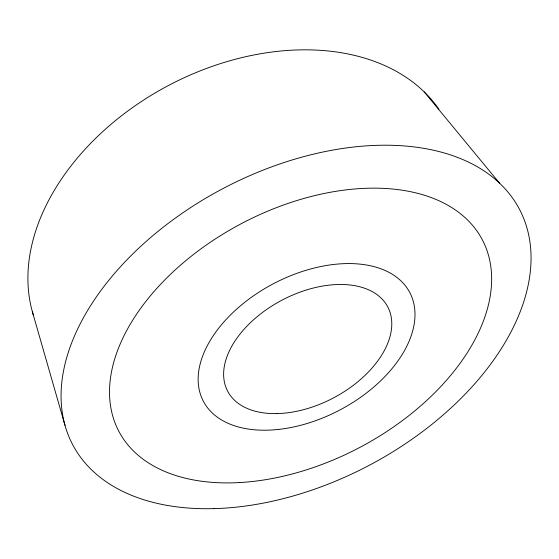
<?xml version="1.0" encoding="UTF-8"?>
<svg xmlns="http://www.w3.org/2000/svg" width="559" height="559" viewBox="0 0 559 559"><rect width="100%" height="100%" fill="white"/><g stroke="black" fill="none" stroke-linecap="round" stroke-linejoin="round"><path stroke-width="0.84" d="M424.225 91.928L499.508 183.121M32.422 311.908L64.998 425.336M33.435 315.311A228.757 160.873 -27.8 0 1 172.955 83.172A228.757 160.873 -27.8 0 1 438.864 109.145M214.09 508.627A252.507 156.506 -27.8 0 0 527.773 231A252.507 156.506 -27.8 0 0 146.332 241.278A252.507 156.506 -27.8 0 0 214.09 508.627M239.734 482.557A205.426 126.6 -27.8 0 0 487.86 253.171A205.426 126.6 -27.8 0 0 174.149 270.87A205.426 126.6 -27.8 0 0 239.734 482.557M276.845 413.597A90.474 55.25 -27.8 0 0 390.867 315.388A90.474 55.25 -27.8 0 0 255.407 318.162A90.474 55.25 -27.8 0 0 276.845 413.597M278.529 429.424A116.649 71.342 -27.8 0 0 411.291 295.704A116.649 71.342 -27.8 0 0 229.889 315.549A116.649 71.342 -27.8 0 0 278.529 429.424"/></g></svg>
